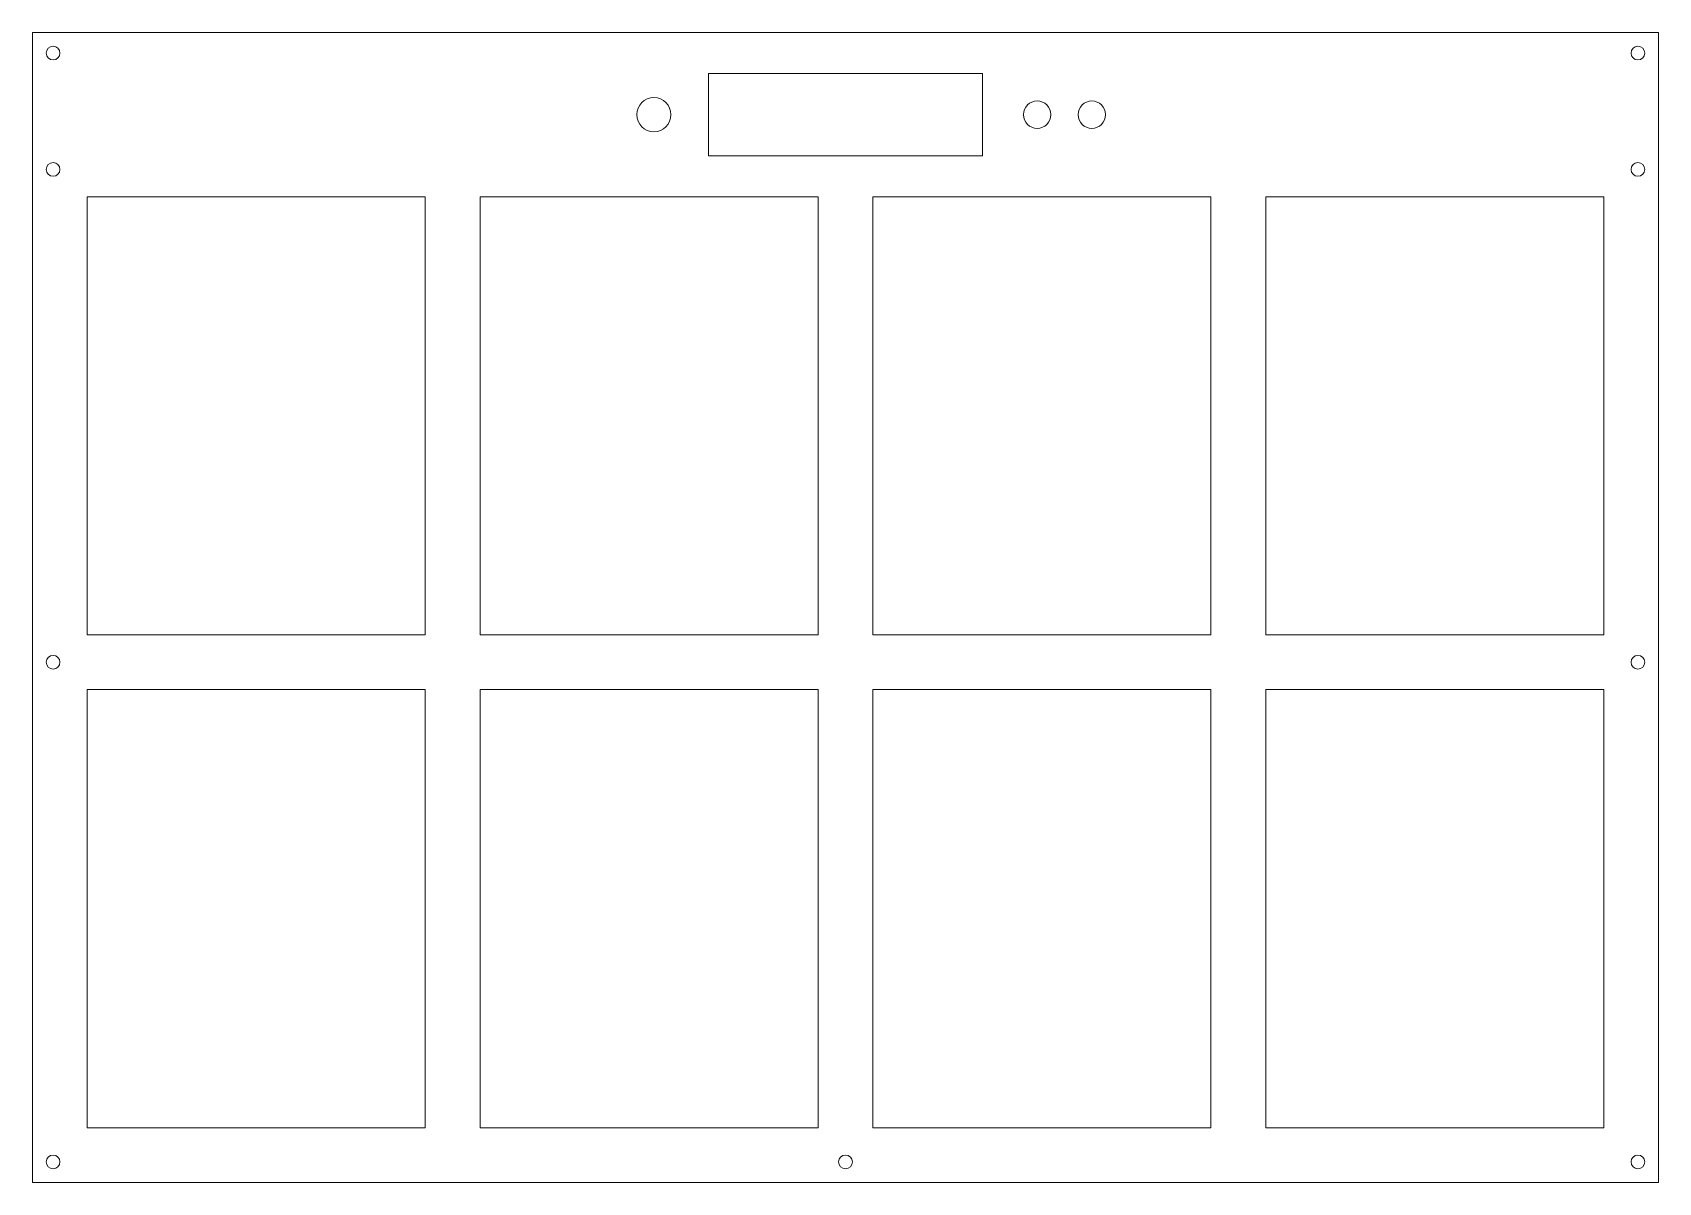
# Model space of a CAD drawing. Extents: x 0 to 594, y 0 to 420.
import ezdxf

# ---------------------------------------------------------------- set-up
doc = ezdxf.new("R2010")
doc.units = 0
doc.layers.add('reprise', color=7, linetype='CONTINUOUS', lineweight=0)

msp = doc.modelspace()

# ---------------------------------------------------------------- linework, layer by layer
at = {"layer": 'reprise'}
for p, q in [((0, 420), (594, 420)), ((0, 0), (0, 420)), ((594, 420), (594, 0)), ((247, 405), (347, 405)), ((247, 375), (247, 405)), ((347, 405), (347, 375)), ((347, 375), (247, 375)), ((20, 200), (20, 360)), ((143.5, 360), (20, 360)), ((143.5, 200), (143.5, 360)), ((163.5, 200), (163.5, 360)), ((163.5, 360), (287, 360)), ((287, 200), (287, 360)), ((307, 200), (307, 360)), ((307, 360), (430.5, 360)), ((430.5, 360), (430.5, 200)), ((574, 360), (450.5, 360)), ((450.5, 360), (450.5, 200)), ((574, 360), (574, 200)), ((20, 200), (143.5, 200)), ((287, 200), (163.5, 200)), ((430.5, 200), (307, 200)), ((450.5, 200), (574, 200)), ((20, 20), (20, 180)), ((143.5, 180), (20, 180)), ((143.5, 20), (143.5, 180)), ((163.5, 20), (163.5, 180)), ((163.5, 180), (287, 180)), ((287, 180), (287, 20)), ((307, 180), (307, 20)), ((307, 180), (430.5, 180)), ((430.5, 180), (430.5, 20)), ((574, 180), (450.5, 180)), ((450.5, 180), (450.5, 20)), ((574, 20), (574, 180)), ((20, 20), (143.5, 20)), ((287, 20), (163.5, 20)), ((430.5, 20), (307, 20)), ((450.5, 20), (574, 20)), ((594, 0), (0, 0))]:
    msp.add_line(p, q, dxfattribs=at)
for centre, radius in [((7.5, 412.5), 2.5), ((586.5, 412.5), 2.5), ((227, 390), 6.25), ((367, 390), 5), ((387, 390), 5), ((7.5, 370), 2.5), ((586.5, 370), 2.5), ((7.5, 190), 2.5), ((586.5, 190), 2.5), ((7.5, 7.5), 2.5), ((297, 7.5), 2.5), ((586.5, 7.5), 2.5)]:
    msp.add_circle(centre, radius, dxfattribs=at)

doc.saveas('drawing.dxf')
